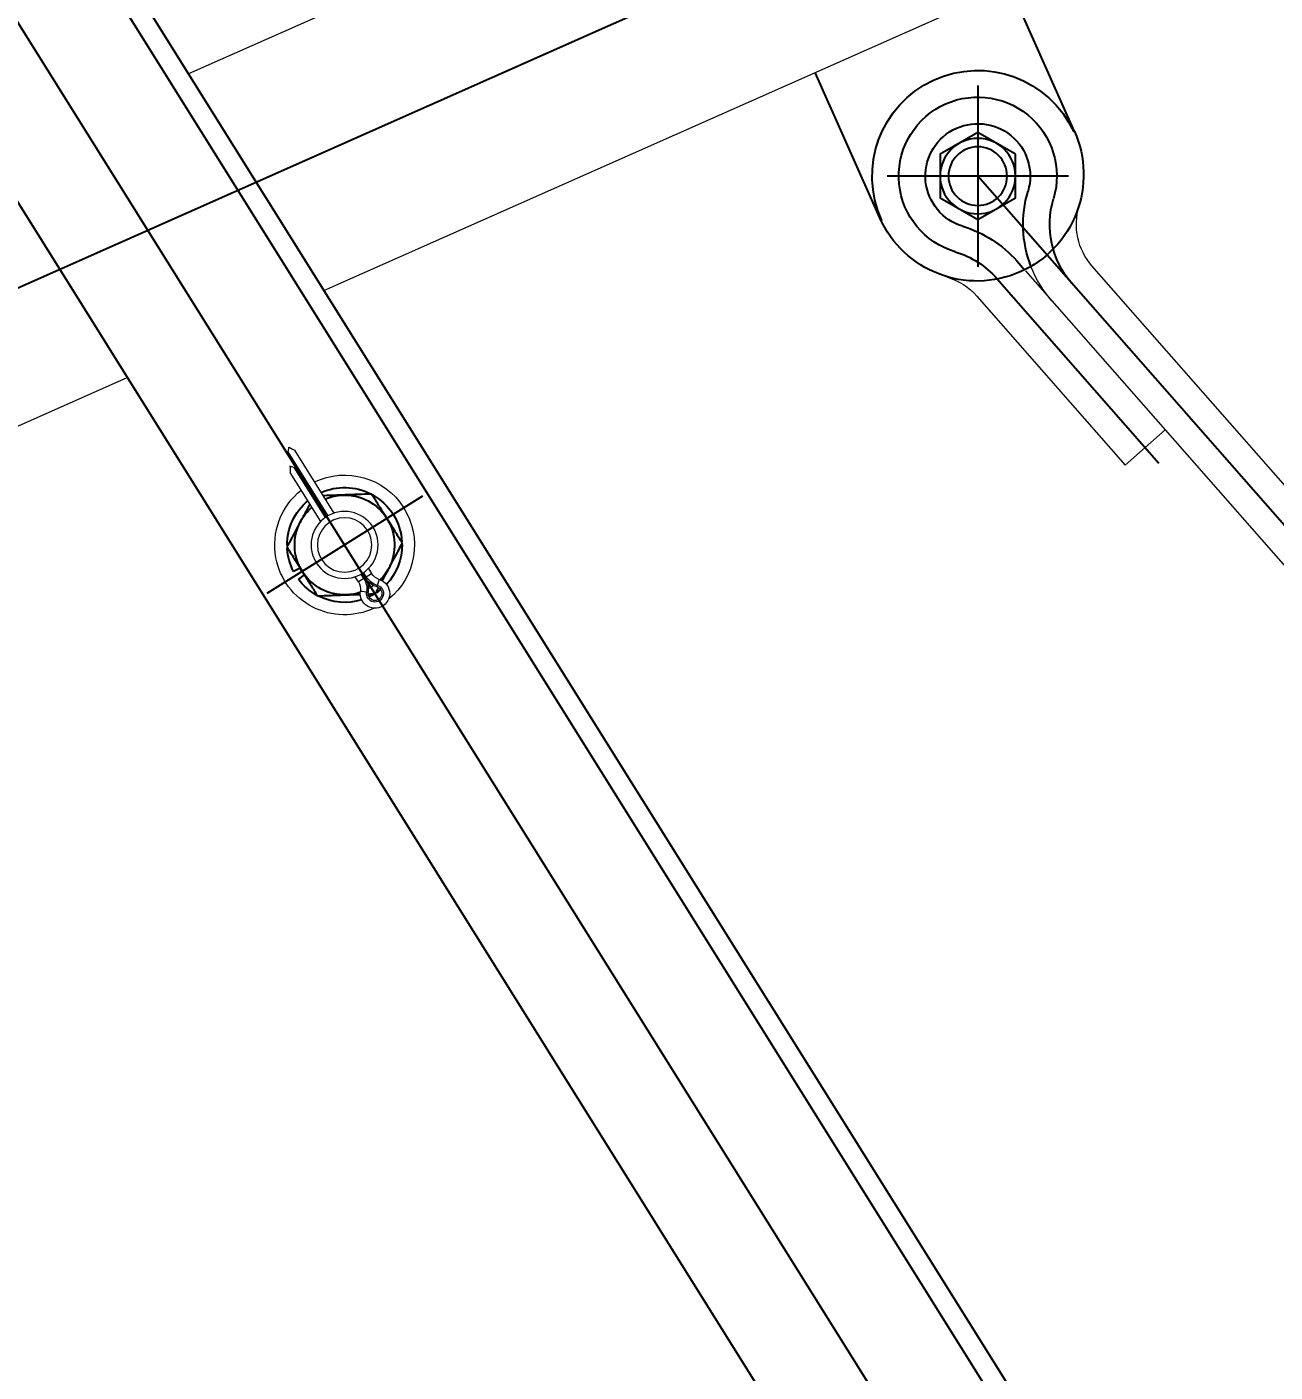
# Model space of a CAD drawing. Header units: millimetres. Extents: x -37020 to 35906, y -101 to 52234.
# Drawn here: x -21.5876 to -21.2899, y 390.5584 to 390.8794 of the extents above; entities that cross this region are included whole.
import ezdxf

# ---------------------------------------------------------------- set-up
doc = ezdxf.new("R2010")
doc.units = ezdxf.units.MM
doc.header["$PDMODE"] = 35
doc.header["$PDSIZE"] = 1
doc.linetypes.add('CENTER', pattern=[50.800000000000004, 31.75, -6.35, 6.35, -6.35])
doc.linetypes.add('HIDDEN', pattern=[9.524999999999999, 6.35, -3.175])
for name, color, linetype in [('Catenaria', 2, 'Continuous'), ('GE-Cotas', 1, 'Continuous'), ('Layer1', 1, 'Continuous')]:
    doc.layers.add(name, color=color, linetype=linetype)
doc.styles.add('Romans', font='romans.shx', dxfattribs={"width": 0.8})
doc.dimstyles.new('COTAS GENERAL', dxfattribs={"dimscale": 0.1, "dimtxt": 2.5, "dimasz": 2.5, "dimexe": 1, "dimexo": 1, "dimgap": 1.25, "dimtad": 1, "dimzin": 1, "dimdsep": 46, "dimtxsty": 'Romans', "dimcen": 1, "dimclrd": 2, "dimclre": 1, "dimclrt": 3, "dimaunit": 1, "dimadec": 3, "dimazin": 0, "dimtfac": 1, "dimtix": 1, "dimtmove": 0, "dimatfit": 0, "dimfxl": 1, "dimtolj": 1, "dimarcsym": 0})

# ---------------------------------------------------------------- blocks, each defined once
blk = doc.blocks.new('*D332')
at = {"layer": 'Defpoints', "color": 0, "transparency": 16777216}
for p in [(-23.83697554033713, 392.5341374259762), (-23.3699632138593, 392.4456084157525), (-21.30549611967978, 384.7605588160494)]:
    blk.add_point(p, dxfattribs=at)
at = {"layer": 'GE-Cotas', "color": 1, "lineweight": -2, "transparency": 16777216}
for p, q in [((-23.63697554033713, 392.5341374259762), (-24.37149934986094, 392.5341374259762)), ((-23.5699632138593, 392.4456084157525), (-23.63697554033713, 392.5341374259762)), ((-23.4199632138593, 392.4456084157525), (-23.5699632138593, 392.4456084157525))]:
    blk.add_line(p, q, dxfattribs=at)
at = {"layer": 'GE-Cotas', "color": 3, "linetype": 'Continuous', "transparency": 16777216, "insert": (-24.13548744509903, 392.6591374259762), "char_height": 0.125, "attachment_point": 5, "style": 'Romans'}
blk.add_mtext('\\A1;+7685', dxfattribs=at)
blk = doc.blocks.new('*D333')
at = {"layer": 'Defpoints', "color": 0, "transparency": 16777216}
for p in [(-23.90335400834932, 392.7749704915115), (-23.42940947123892, 392.6811789338193), (-21.30549611967978, 384.7605588160494)]:
    blk.add_point(p, dxfattribs=at)
at = {"layer": 'GE-Cotas', "color": 1, "lineweight": -2, "transparency": 16777216}
for p, q in [((-23.70335400834932, 392.7749704915115), (-24.40871115120646, 392.7749704915115)), ((-23.62940947123892, 392.6811789338193), (-23.70335400834932, 392.7749704915115)), ((-23.47940947123892, 392.6811789338193), (-23.62940947123892, 392.6811789338193))]:
    blk.add_line(p, q, dxfattribs=at)
at = {"layer": 'GE-Cotas', "color": 3, "linetype": 'Continuous', "transparency": 16777216, "insert": (-24.18728257977789, 392.8999704915115), "char_height": 0.125, "attachment_point": 5, "style": 'Romans'}
blk.add_mtext('\\A1;+7921', dxfattribs=at)
blk = doc.blocks.new('*D334')
at = {"layer": 'Defpoints', "color": 0, "transparency": 16777216}
for p in [(-23.19882726810629, 391.0283298158922), (-23.91242764528658, 390.700681266656), (-21.30549611967978, 384.7605588160494)]:
    blk.add_point(p, dxfattribs=at)
at = {"layer": 'GE-Cotas', "color": 1, "lineweight": -2, "transparency": 16777216}
for p, q in [((-23.51242764528658, 391.0283298158922), (-23.71242764528658, 390.700681266656)), ((-23.24882726810629, 391.0283298158922), (-23.51242764528658, 391.0283298158922)), ((-23.71242764528658, 390.700681266656), (-24.44695145481039, 390.700681266656))]:
    blk.add_line(p, q, dxfattribs=at)
at = {"layer": 'GE-Cotas', "color": 3, "linetype": 'Continuous', "transparency": 16777216, "insert": (-24.21093955004848, 390.825681266656), "char_height": 0.125, "attachment_point": 5, "style": 'Romans'}
blk.add_mtext('\\A1;+6268', dxfattribs=at)
blk = doc.blocks.new('p in 2000')
at = {"layer": 'Layer1'}
for p, q in [((-149.5929991255437, 229.5413023641962), (-150.0169345369303, 228.8628638872709)), ((-149.5889708971179, 229.5387852477105), (-150.0129063085045, 228.8603467707852)), ((-149.5499182835696, 229.5143824663923), (-149.9738536949561, 228.835943989467)), ((-149.9924136529738, 229.2265638450503), (-149.9770173692535, 229.2612503978857)), ((-149.9459821145273, 229.2059543269219), (-149.930585830807, 229.2406408797573))]:
    blk.add_line(p, q, dxfattribs=at)
at = {"layer": 'Layer1', "linetype": 'CENTER'}
for p, q in [((-149.998419009203, 228.8396566879859), (-149.5600512995069, 229.5411916702296)), ((-150.0384113192307, 229.3214905682602), (-148.481889334077, 228.6303961355619)), ((-149.9693601634206, 229.2375422872969), (-149.9693601634206, 229.1942446793454)), ((-150.2331613225968, 228.915210881144), (-149.9693601634206, 229.2158934833209)), ((-149.9910089673966, 229.2158934833209), (-149.9477113594452, 229.2158934833209)), ((-149.9739092623466, 229.1914513942196), (-150.0125691773381, 229.1473865247102)), ((-149.8368989374693, 229.1394940249965), (-149.7997327349156, 229.1162700040935))]:
    blk.add_line(p, q, dxfattribs=at)
at = {"layer": 'Layer1', "linetype": 'Continuous', "lineweight": 15}
for p, q in [((-149.9617851762449, 229.3204625612997), (-149.7811078356575, 229.2402655001883)), ((-149.8133811693245, 229.1886173699531), (-149.9862488365432, 229.265347959561)), ((-150.22383890349, 228.9354651409211), (-149.9965991386819, 229.1944747829333)), ((-149.9807112688266, 229.1933269112045), (-150.2059223473355, 228.9366295815315)), ((-149.9691359420934, 229.1872635649769), (-150.004502754471, 229.1469521986077)), ((-149.3160722793944, 228.9678773961017), (-149.7664858099205, 229.1678019761038)), ((-150.0140493949046, 229.1553278571741), (-150.004502754471, 229.1469521986077)), ((-149.806359674489, 229.1505069702802), (-149.8157602823552, 229.1354628529183)), ((-149.8143864689508, 229.1348505178093), (-149.8048788449563, 229.150065896777)), ((-149.8140781776359, 229.1346674610653), (-149.8048004418946, 229.1495149419233)), ((-149.8140747846281, 229.1346653408786), (-149.806916726291, 229.1461206287958)), ((-149.8137751082989, 229.134468497275), (-149.8063871617086, 229.1462916833019)), ((-149.8126225049908, 229.1335021520103), (-149.8053415745293, 229.1451540764319)), ((-149.8240091668907, 229.1222618781707), (-149.8247504426025, 229.1210755890533)), ((-149.8234872342462, 229.1202862488666), (-149.8247504426025, 229.1210755890533)), ((-149.8234872342462, 229.1202862488666), (-149.8228565635826, 229.121295532906)), ((-149.8231832504242, 229.1200962986926), (-149.8234872342462, 229.1202862488666)), ((-149.8231832504242, 229.1200962986926), (-149.8225568872534, 229.1210986893024)), ((-149.823179857416, 229.1200941785059), (-149.8225534942456, 229.1210965691156)), ((-149.8228758735944, 229.1199042283323), (-149.8222452029307, 229.1209135123717)), ((-149.8216126652381, 229.1191148881452), (-149.8208713895263, 229.1203011772626)), ((-149.823179857416, 229.1200941785059), (-149.8228758735944, 229.1199042283323)), ((-149.8228758735944, 229.1199042283323), (-149.8216126652381, 229.1191148881452))]:
    blk.add_line(p, q, dxfattribs=at)
at = {"layer": 'Layer1', "linetype": 'HIDDEN'}
blk.add_line((-149.9786825825275, 229.1956392235437), (-149.9805339195039, 229.1935290553351), dxfattribs=at)
at = {"layer": 'Layer1', "linetype": 'Continuous'}
for p, q in [((-149.8087102013895, 229.1207742170417), (-149.8073003447124, 229.1197309802368)), ((-149.807716556338, 229.1223643815269), (-149.8061608608208, 229.1215545356535))]:
    blk.add_line(p, q, dxfattribs=at)
blk.add_lwpolyline([(-149.9783601634207, 229.2210896357437), (-149.9693601634206, 229.2262857881664), (-149.9603601634206, 229.2210896357437), (-149.9603601634206, 229.2106973308982), (-149.9693601634206, 229.2055011784759), (-149.9783601634207, 229.2106973308982)], close=True, dxfattribs=at)
at = {"layer": 'Layer1', "linetype": 'Continuous', "lineweight": 15, "flags": 128}
for points in [[(-149.8050417465227, 229.151210649601), (-149.8054937319096, 229.1509693212492), (-149.8058625684301, 229.1507723869967), (-149.8061355155263, 229.1506266541918), (-149.8063031463065, 229.1505371527145), (-149.806359674489, 229.1505069702802)], [(-149.8048788449563, 229.150065896777), (-149.8049365315727, 229.1504712796895), (-149.8049912301343, 229.1508556692856), (-149.8050417465227, 229.151210649601)], [(-149.8048004418946, 229.1495149419233), (-149.80480146057, 229.1495221237073), (-149.804804495251, 229.1495434360817), (-149.8048094463651, 229.1495782194096), (-149.8048161574387, 229.1496253919321), (-149.8048244253654, 229.149683482542), (-149.804833986985, 229.1497506838986), (-149.8048445475209, 229.1498249053379), (-149.8048557821638, 229.1499038265755), (-149.804867332922, 229.1499850011659), (-149.8048788449563, 229.150065896777)], [(-149.806916726291, 229.1461206287958), (-149.8069098247887, 229.1461228615034), (-149.8068893390367, 229.1461294766804), (-149.8068559055626, 229.1461402746558), (-149.8068105652399, 229.1461549218556), (-149.8067547293248, 229.1461729559395), (-149.8066901376072, 229.1461938211482), (-149.8066187983853, 229.146216865939), (-149.8065429355555, 229.1462413714206), (-149.8064649167462, 229.1462665679477), (-149.8063871617086, 229.1462916833019)], [(-149.8063871617086, 229.1462916833019), (-149.8059975178124, 229.1464175430869), (-149.8056280524605, 229.1465368856533), (-149.8052868533394, 229.1466470949521)], [(-149.8052868533394, 229.1466470949521), (-149.8053056204729, 229.1461350617909), (-149.8053209349385, 229.1457172224413), (-149.8053322681638, 229.1454080151465), (-149.8053392270611, 229.1452181147341), (-149.8053415745293, 229.1451540764319)], [(-149.8261594272861, 229.1182259160345), (-149.8263346466427, 229.1187896452419), (-149.8264768606408, 229.1192471878075), (-149.8265694350665, 229.1195450299732), (-149.8266015461462, 229.1196483384191)], [(-149.8260530318329, 229.1178836187891), (-149.8260551964289, 229.1178905765682), (-149.8260615780399, 229.1179111162436), (-149.8260718756722, 229.1179442326756), (-149.8260855766228, 229.1179883315848), (-149.8261020315052, 229.118041250077), (-149.8261204218882, 229.1181004384897), (-149.8261398716571, 229.1181630036189), (-149.8261594272861, 229.1182259160345)], [(-149.8252607667694, 229.1182032770993), (-149.8246285517469, 229.1177795580137), (-149.8239705707309, 229.1173970731369)], [(-149.8239105715728, 229.1165448610349), (-149.8239033690655, 229.1165459655985), (-149.8238821106141, 229.1165492338454), (-149.8238478315769, 229.1165544956829), (-149.8238021896385, 229.1165615130398), (-149.823747413467, 229.1165699214297), (-149.8236861534609, 229.1165793387549), (-149.823621394078, 229.1165892841658), (-149.8235562761496, 229.1165992866708)], [(-149.8235562761496, 229.1165992866708), (-149.822972788584, 229.1166889231758), (-149.8224992095369, 229.1167616755401), (-149.8221909288139, 229.116809035609), (-149.8220839992271, 229.1168254618036)]]:
    blk.add_lwpolyline(points, dxfattribs=at)
at = {"layer": 'Layer1', "linetype": 'Continuous', "flags": 128}
for points in [[(-149.8269362411127, 229.1172298311461), (-149.8269151205394, 229.1172127766844), (-149.8259054060421, 229.1164724216304)], [(-149.8252356803112, 229.1160542468273), (-149.8250910366199, 229.1159707952274), (-149.8241110185489, 229.1154644361535)]]:
    blk.add_lwpolyline(points, dxfattribs=at)
at = {"layer": 'Layer1', "linetype": 'Continuous'}
blk.add_circle((-149.9693601634206, 229.2158934833209), 0.00899999999999995, dxfattribs=at)
at = {"layer": 'Layer1', "linetype": 'HIDDEN'}
blk.add_circle((-149.9693601634206, 229.2158934833209), 0.007, dxfattribs=at)
at = {"layer": 'Layer1', "linetype": 'Continuous', "lineweight": 15}
for radius in [0.007999999999999998, 0.006500000000000056]:
    blk.add_circle((-149.8183158361925, 229.1278820145448), radius, dxfattribs=at)
at = {"layer": 'Layer1', "linetype": 'HIDDEN'}
for centre, radius, start, end in [((-149.9693601634206, 229.2158934833209), 0.02520226927966771, 335.1628303287879, 155.1628303287879), ((-149.9693601634206, 229.2158934833209), 0.01250226927966771, 286.6215059907423, 196.660789620485), ((-150.0078746982498, 229.2043672930512), 0.0277, 338.799788707793, 16.66078962175902), ((-149.957860382526, 229.177371054859), 0.0277, 106.6215059910342, 138.7381975025381)]:
    blk.add_arc(centre, radius, start, end, dxfattribs=at)
at = {"layer": 'Layer1', "linetype": 'CENTER'}
for centre, radius, start, end in [((-149.9693601634206, 229.2158934833209), 0.01885226927966771, 286.6215059915447, 196.6607896219302), ((-150.0078746982498, 229.2043672930512), 0.02135, 318.7381975033562, 16.66078962083997), ((-149.957860382526, 229.177371054859), 0.02135, 106.621505991596, 138.7381975033561)]:
    blk.add_arc(centre, radius, start, end, dxfattribs=at)
at = {"layer": 'Layer1'}
for start, end in [(156.0650514914936, 246.0650514914936), (246.0650514914936, 336.0650514914936)]:
    blk.add_arc((-149.9691978837503, 229.2162590859861), 0.02540000000000009, start, end, dxfattribs=at)
at = {"layer": 'Layer1', "linetype": 'Continuous', "lineweight": 15}
for centre, radius, start, end in [((-150.0078746982498, 229.2043672930512), 0.015, 318.7381975024056, 16.66078962140966), ((-150.0078746982498, 229.2043672930512), 0.0277, 318.7381975025381, 338.4494277509334), ((-149.957860382526, 229.177371054859), 0.015, 106.621505991396, 138.7381975024056), ((-149.8183158361925, 229.1278820145448), 0.0166624, 64.37460304397773, 231.0124514808969), ((-149.8183158361925, 229.1278820145448), 0.01666240000000007, 349.4036685758811, 51.62539695800825), ((-149.8183158361925, 229.1278820145448), 0.01666240000000007, 244.9875485292026, 349.4036685758811), ((-149.8275982810422, 229.1228551137428), 0.003358108108108216, 287.2663757171391, 327.9999999894638), ((-149.8275982810422, 229.1228551137428), 0.004847656495205001, 287.2663757166405, 327.9999999868494), ((-149.8255582427767, 229.1162917412147), 0.0035150000000001, 107.2663757194151, 327.9999999872888), ((-149.8255582427767, 229.1162917412147), 0.002025451612903257, 107.2663757095727, 8.733624287938392), ((-149.8255582427767, 229.1162917412147), 0.001667000000000065, 107.2663757110094, 8.733624276195872), ((-149.8275982810422, 229.1228551137428), 0.005206108108108196, 287.2663757156939, 327.9999999862491), ((-149.8187648287111, 229.1173353601093), 0.005206108108108082, 147.999999986249, 188.7336242870488), ((-149.8187648287111, 229.1173353601093), 0.004847656495204891, 147.9999999868494, 188.733624282945), ((-149.8187648287111, 229.1173353601093), 0.003358108108108149, 147.9999999894638, 188.7336242822566), ((-149.8255582427767, 229.1162917412147), 0.0035150000000001, 327.9999999872888, 8.733624286480064)]:
    blk.add_arc(centre, radius, start, end, dxfattribs=at)
at = {"layer": 'Layer1', "linetype": 'Continuous'}
for radius, start, end in [(0.01370330000000002, 118.5399317752254, 176.9712726937801), (0.01191259999999997, 87.99999999633623, 147.9999999873452), (0.0137033, 65.75884986321293, 117.0691734384422), (0.01191259999999999, 66.93406529894021, 87.99999999633623), (0.01191260000000003, 27.99999999235241, 49.06593469625791), (0.01370330000000004, 359.7121759508012, 50.24115012860445), (0.01191259999999997, 147.9999999873452, 207.9999999923524), (0.01191260000000011, 327.9999999873452, 27.99999999235241), (0.0137033, 179.4975744763275, 223.2437310669226), (0.01370330000000008, 332.4999999919254, 356.5138208163537), (0.01191259999999998, 207.9999999923524, 224.2902274302461), (0.01191260000000011, 267.9999999963362, 327.9999999873452), (0.01370330000000006, 299.1346836508604, 323.5000000061607), (0.01370330000000005, 252.7562689080462, 296.4223124350278), (0.01191260000000002, 251.7097725906407, 267.9999999963362)]:
    blk.add_arc((-149.8183158361925, 229.1278820145448), radius, start, end, dxfattribs=at)
for points, knots in [([(-149.8284182938072, 229.1341947313903), (-149.8279077292126, 229.1350118055406), (-149.8268681411413, 229.1366754942277), (-149.825660435329, 229.1386082275398), (-149.8249729585089, 229.1397084204322), (-149.8247736454522, 229.1400273879994)], [0, 0, 0, 0, 0.406635220637768, 0.8279718752705552, 1, 1, 1, 1]), ([(-149.8247736454522, 229.1400273879994), (-149.8237043831485, 229.1399900356745), (-149.8215268949042, 229.139913969916), (-149.8191499146786, 229.139831087993), (-149.8179314191601, 229.1397884508687), (-149.8179000939202, 229.1397873547479)], [0, 0, 0, 0, 0.4845459570238064, 0.9867486411594734, 0.9999999999999999, 0.9999999999999999, 0.9999999999999999, 0.9999999999999999]), ([(-149.8179000939202, 229.1397873547479), (-149.8169332442033, 229.1397535942719), (-149.8153144824517, 229.1396970703194), (-149.8137795763285, 229.1396434659877), (-149.8131614348552, 229.1396218783088)], [0, 0, 0, 0, 0.5972773423674291, 1, 1, 1, 1]), ([(-149.8100236574909, 229.1376611774007), (-149.8096954609299, 229.1370439342371), (-149.8089704195857, 229.1356803403832), (-149.8082124852866, 229.1342548617198), (-149.8077976368434, 229.133474638942)], [0, 0, 0, 0, 0.4526590977622712, 1, 1, 1, 1]), ([(-149.8320629421627, 229.1283620747812), (-149.8314959733669, 229.1292694145217), (-149.8303413768193, 229.1311171552442), (-149.8290810036395, 229.1331341739632), (-149.8284349044414, 229.1341681488192), (-149.8284182938072, 229.1341947313903)], [0, 0, 0, 0, 0.4845462316911256, 0.9867481433824897, 0.9999999999999999, 0.9999999999999999, 0.9999999999999999, 0.9999999999999999]), ([(-149.8077976368434, 229.133474638942), (-149.807723250913, 229.1333347421586), (-149.8072387989808, 229.1324236388554), (-149.8063351091876, 229.1307240237747), (-149.8053380086556, 229.1288487674346), (-149.8047584914278, 229.1277588466868), (-149.8045687305087, 229.1274019558931)], [0, 0, 0, 0, 0.06692120685871301, 0.4358365593504432, 0.8152666251575363, 1, 1, 1, 1]), ([(-149.8320629421627, 229.1283620747812), (-149.8317895697072, 229.1278479375259), (-149.8311427385573, 229.1266314287476), (-149.830064896745, 229.1246043043292), (-149.8292477729231, 229.1230675095361), (-149.8288340389862, 229.1222893849207)], [0, 0, 0, 0, 0.2654445878323631, 0.6280728888584342, 1, 1, 1, 1]), ([(-149.8045687305087, 229.1274019558931), (-149.805135699304, 229.1264946161527), (-149.8062902958521, 229.1246468754302), (-149.8075506690319, 229.1226298567111), (-149.8081967682295, 229.1215958818556), (-149.8082133788638, 229.1215692992841)], [0, 0, 0, 0, 0.4845462316911256, 0.9867481433824897, 0.9999999999999999, 0.9999999999999999, 0.9999999999999999, 0.9999999999999999]), ([(-149.8288340389862, 229.1222893849207), (-149.828759712483, 229.122149599967), (-149.8282756475827, 229.1212392249744), (-149.8277337733446, 229.1202200864931), (-149.8272925228365, 229.1193902241479), (-149.8272437326535, 229.1192984641724)], [0, 0, 0, 0, 0.1389272451906537, 0.9047890106310372, 1, 1, 1, 1]), ([(-149.8082133788638, 229.1215692992841), (-149.8087239434584, 229.1207522251338), (-149.8097635315301, 229.1190885364471), (-149.8109712373424, 229.1171558031346), (-149.811658714162, 229.1160556102422), (-149.8118580272192, 229.115736642675)], [0, 0, 0, 0, 0.406635220637768, 0.8279718752705552, 1, 1, 1, 1]), ([(-149.8263978173812, 229.1177075184923), (-149.8263238625007, 229.1175684333915), (-149.8260521024089, 229.117057340959), (-149.8257934194492, 229.1165708225689), (-149.825605132651, 229.1162167018723)], [0, 0, 0, 0, 0.2721329682366619, 0.9999999999999999, 0.9999999999999999, 0.9999999999999999, 0.9999999999999999]), ([(-149.8239291111857, 229.1161581699097), (-149.8241113299317, 229.1161645350861), (-149.8246863325129, 229.1161846207964), (-149.8252322302877, 229.1162036815116), (-149.825605132651, 229.1162167018723)], [0, 0, 0, 0, 0.3169007451891957, 1, 1, 1, 1]), ([(-149.8187315819094, 229.1159766691143), (-149.8197026020269, 229.1160105781095), (-149.8208488057188, 229.1160506046903), (-149.8219358888703, 229.1160885679873), (-149.8221020365744, 229.1160943702252)], [0, 0, 0, 0, 0.847161917485957, 1, 1, 1, 1]), ([(-149.8118580272192, 229.115736642675), (-149.8129272910199, 229.1157739804884), (-149.8151047802752, 229.1158500166238), (-149.8174817568568, 229.115933022896), (-149.8187002553526, 229.1159755751327), (-149.8187315819094, 229.1159766691143)], [0, 0, 0, 0, 0.4845461552609157, 0.9867481214578119, 1, 1, 1, 1])]:
    blk.add_open_spline(points, degree=3, knots=knots, dxfattribs=at)

msp = doc.modelspace()

# ---------------------------------------------------------------- block references
at = {"layer": 'Catenaria', "linetype": 'Continuous', "xscale": -1}
msp.add_blockref('p in 2000', (-171.3301544551574, 161.6279012581614, -20.78516284773988), dxfattribs=at)

# ---------------------------------------------------------------- dimensions: what is measured, and where the dimension line sits
at = {"layer": 'GE-Cotas'}
for feature_location, offset, picture, middle in [((-23.42940947123892, 392.6811789338193, -20.78516284773988), (-0.47394453711040185, 0.0937915576922137), '*D333', (-24.18728257977789, 392.8999704915115, -20.78516284773988)), ((-23.3699632138593, 392.4456084157525, -20.78516284773988), (-0.4670123264778283, 0.08852901022373771), '*D332', (-24.13548744509903, 392.6591374259762, -20.78516284773988)), ((-23.19882726810629, 391.0283298158922, -20.78516284773988), (-0.7136003771802919, -0.327648549236244), '*D334', (-24.21093955004848, 390.825681266656, -20.78516284773988))]:
    dim = msp.add_ordinate_dim(feature_location=feature_location, offset=offset, dtype=0, origin=(-21.30549611967978, 384.7605588160494, -20.78516284773988), text='+<>', dimstyle='COTAS GENERAL', override={"dimscale": 0.05, "dimasz": 2, "dimdec": 0, "dimlfac": 1000, "dimdsep": 44}, dxfattribs=at)
    dim.commit()
    dim.dimension.update_dxf_attribs({"geometry": picture, "text_midpoint": middle})

doc.saveas('drawing.dxf')
